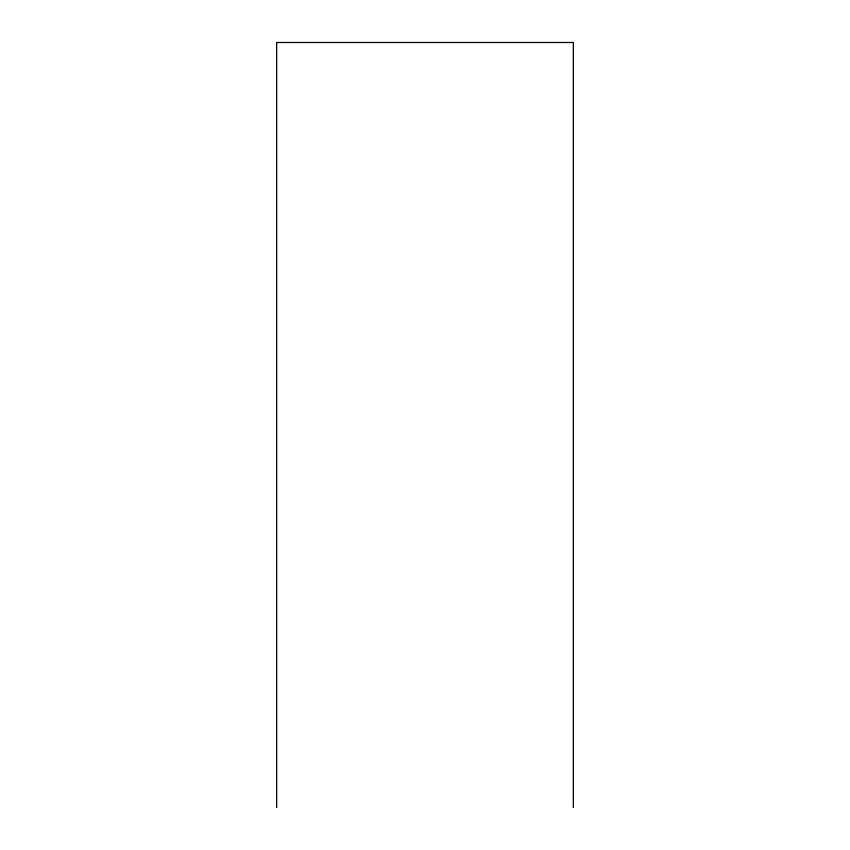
<?xml version="1.0" encoding="UTF-8"?>
<svg xmlns="http://www.w3.org/2000/svg" width="850" height="850" viewBox="0 0 850 850"><rect width="100%" height="100%" fill="white"/><g stroke="black" fill="none" stroke-linecap="round" stroke-linejoin="round"><path stroke-width="1.27" d="M573.336 807.5L573.336 42.5L276.664 42.5L276.664 807.5"/></g></svg>
